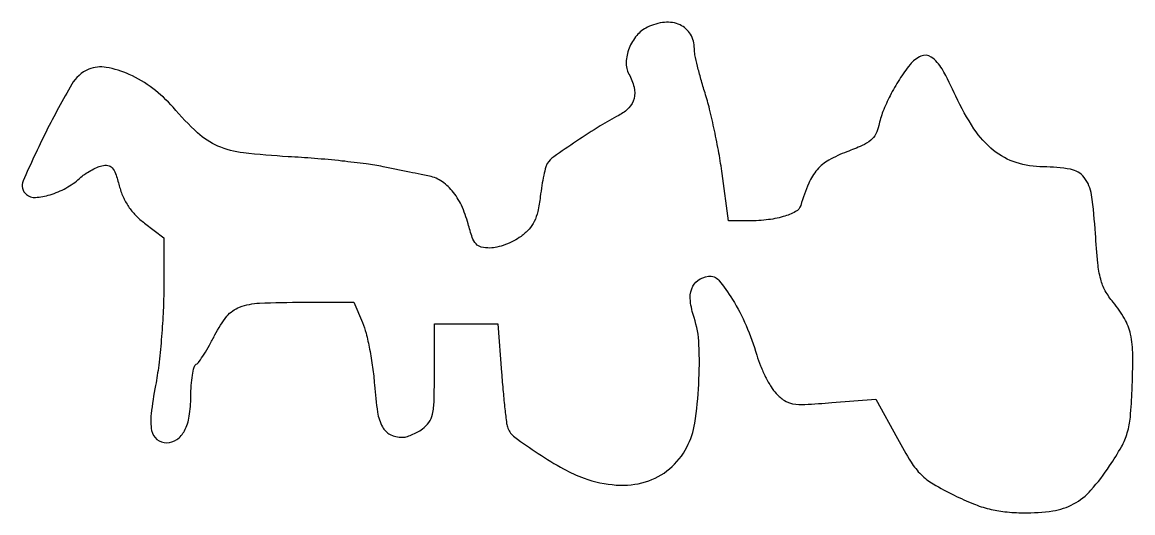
# Model space of a CAD drawing. Extents: x 1 to 206, y 0 to 91.
import ezdxf

# ---------------------------------------------------------------- set-up
doc = ezdxf.new("R2010")
doc.units = 0

msp = doc.modelspace()

# ---------------------------------------------------------------- linework, layer by layer
msp.add_lwpolyline([(116.321178, 89.811266, 0.106516), (114.359072, 88.280401, 0.08047), (112.960733, 85.923152, 0.083669), (112.415932, 83.340097, 0.13387), (112.91626, 81.156469, -0.061971), (113.859066, 78.708378, -0.12147), (113.863365, 76.632564, -0.132857), (112.916602, 74.915281, -0.081562), (111.051679, 73.526724, 0.019736), (107.598579, 71.564634, 0.008933), (103.228748, 68.738675, 0.005413), (99.033835, 65.85186, 0.089483), (97.846027, 64.648121, 0.088179), (97.556522, 64.007326, 0.009925), (97.193392, 62.44652, 0.011791), (96.839148, 60.555227, 0.00932), (96.542635, 58.494942, -0.021597), (96.078507, 55.749732, -0.060093), (95.444597, 53.90333, -0.07391), (94.477347, 52.484351, -0.04711), (92.987101, 51.148584, -0.039743), (91.666777, 50.325959, -0.029892), (90.102437, 49.631147, -0.030559), (88.542316, 49.153466, -0.059073), (87.247897, 49, -0.056861), (85.655387, 49.18169, -0.15421), (84.687932, 49.752713, -0.100926), (83.987758, 50.946594, -0.016976), (83.212645, 53.49476, 0.043961), (81.970279, 56.906634, 0.065239), (80.263016, 59.585709, 0.076427), (78.16756, 61.425717, 0.096947), (75.775436, 62.366586, -0.003422), (74.524446, 62.604956, -0.000776), (72.405909, 63.027097, -0.000804), (69.963978, 63.521707, -0.000781), (67.5, 64.028917, 0.018516), (64.420616, 64.549744, 0.006188), (59.884148, 65.088209, 0.006148), (54.842376, 65.560857, 0.00698), (49.999226, 65.886896, -0.016193), (41.711074, 66.598447, -0.071909), (37.000379, 67.859638, -0.085845), (33.256216, 70.293659, -0.028794), (28.720784, 75.013098, 0.054756), (25.007784, 78.49611, 0.055045), (20.633555, 81.083, 0.061296), (16.400831, 82.39999, 0.146431), (13.162994, 82.037197, 0.161145), (10.011902, 79.262751, 0.016953), (5.281709, 70.509377, 0.013171), (1.044143, 61.394698, 0.333311), (1.645337, 58.879381, 0.19335), (3.310019, 58.344784, 0.056494), (6.005075, 58.846675, 0.051905), (8.943848, 60.091601, 0.057372), (11.456981, 61.882101, -0.031304), (12.391334, 62.623973, -0.022983), (13.510733, 63.329723, -0.02338), (14.636468, 63.901297, -0.046829), (15.579556, 64.223774, -0.094751), (16.701278, 64.276474, -0.180976), (17.48212, 63.84983, -0.096435), (18.099367, 62.77273, -0.016692), (18.784854, 60.514593, 0.038709), (19.502869, 58.476514, 0.04455), (20.500419, 56.672623, 0.044201), (21.809233, 55.062474, 0.037097), (23.455298, 53.601894), (27, 50.898217), (26.999829, 41.199109, -0.012761), (26.890282, 36.910542, -0.008639), (26.556412, 32.03249, -0.008708), (26.069922, 27.327351, -0.017158), (25.490567, 23.613623, 0.016916), (24.666386, 18.347268, 0.07845), (24.774329, 15.279178, 0.174927), (25.750717, 13.643269, 0.173291), (27.551016, 13, 0.156484), (29.41321, 13.597438, 0.117611), (30.833876, 15.23119, 0.081433), (31.716904, 17.903933, 0.039166), (32, 21.512412, -0.017668), (32.07432, 23.614971, -0.024401), (32.299336, 25.489659, -0.022533), (32.621001, 26.974708, -0.192023), (33.019016, 27.511752, 0.101517), (33.543773, 28.006445, 0.011582), (34.453176, 29.366498, 0.01361), (35.464377, 31.057293, 0.010688), (36.470305, 32.9414, -0.050707), (38.684865, 36.393756, -0.136998), (41.022173, 38.08656, -0.078697), (44.669305, 38.816185, -0.009728), (52.801027, 38.986345), (62.102053, 39), (63.711106, 35.25, -0.040492), (64.372085, 33.284326, -0.01342), (65.026434, 30.310796, -0.013263), (65.577957, 26.96234, -0.014693), (65.9293, 23.701646, 0.017216), (66.498953, 18.65406, 0.084621), (67.385791, 15.938421, 0.158547), (68.822479, 14.540193, 0.112302), (71.027494, 14.015313, 0.072845), (71.767627, 14.11615, 0.027292), (72.759147, 14.46178, 0.026345), (73.814408, 14.962013, 0.028926), (74.777494, 15.556704, 0.088901), (75.989692, 16.776077, 0.099457), (76.644356, 18.295404, 0.046036), (76.935135, 20.77828, 0.006144), (77, 26.056704), (77, 35), (82.85652, 35), (88.713041, 35), (89.393564, 25.985253, 0.003899), (89.688849, 22.441968, 0.005324), (90.013741, 19.254907, 0.003562), (90.33326, 16.590752, 0.060052), (90.549176, 15.732445, 0.14316), (91.836974, 14.041224, 0.013432), (96.170684, 11.020373, 0.018346), (100.859264, 8.176672, 0.041541), (104.635803, 6.465314, 0.066308), (110.586488, 5.19686, 0.093049), (115.973912, 5.780807, 0.102441), (120.409944, 8.191007, 0.096973), (123.627307, 12.205777, 0.083259), (125.074006, 16.628926, 0.023812), (125.813899, 23.832186, 0.024374), (125.8579, 31.161425, 0.06912), (124.940961, 36.17889, -0.049325), (124.26583, 39.195118, -0.115119), (124.512803, 41.481615, -0.155686), (125.656238, 42.999171, -0.118161), (127.602128, 43.778538, -0.261274), (129.494759, 43.054454, -0.036054), (132.043738, 39.500543, -0.0357), (134.550349, 34.671079, -0.029686), (136.52433, 29.230027, 0.024378), (137.228623, 27.222562, 0.020165), (138.16634, 25.158834, 0.020631), (139.182474, 23.333974, 0.050217), (140.113075, 22.109003, 0.059163), (141.6359, 20.819603, 0.105993), (143.155477, 20.224618, 0.053785), (145.418785, 20.10107, 0.006549), (150.388406, 20.429688), (158.5, 21.072872), (162.5, 13.786436, 0.013207), (165.036249, 9.442431, 0.058054), (166.878496, 7.121158, 0.063996), (169.119729, 5.395497, 0.018225), (173, 3.316368, 0.017176), (176.547078, 1.72767, 0.034536), (179.459038, 0.770094, 0.036876), (182.348302, 0.259426, 0.022676), (185.79966, 0.066368, 0.038406), (191.201331, 0.424699, 0.089186), (195.039941, 1.700681, 0.086757), (198.257432, 4.259713, 0.034936), (201.694563, 8.725427, 0.017842), (203.878881, 12.284557, 0.056674), (204.968591, 14.850923, 0.049875), (205.525194, 17.766328, 0.011596), (205.853431, 22.748246, 0.011942), (205.974973, 29.241227, 0.051839), (205.557507, 33.064824, 0.075788), (204.451359, 35.971583, 0.046182), (202.350915, 38.994808, -0.0479), (200.905564, 41.090429, -0.064046), (200.049287, 43.233426, -0.039151), (199.522133, 46.233202, -0.007794), (199.086252, 51.663, 0.018516), (198.354889, 58.840724, 0.131936), (197.003568, 62.028661, 0.185034), (194.460599, 63.558474, 0.043942), (189.446375, 64, -0.07811), (184.464564, 64.783034, -0.09253), (180.279688, 67.049395, -0.076936), (176.649957, 71.053841, -0.037893), (173.304384, 77.076758, 0.019864), (170.740734, 82.111059, 0.114739), (168.742425, 84.303051, 0.262017), (166.854304, 84.474578, 0.120452), (164.840259, 82.906091, 0.024985), (162.869586, 80.142327, 0.024076), (161.158036, 77.162176, 0.025288), (159.840735, 74.23294, 0.041753), (159.069001, 71.633425, -0.07111), (158.506951, 70.079773, -0.098783), (157.571859, 68.937563, -0.065791), (155.97857, 67.946505, -0.017005), (153.176076, 66.791076, 0.038687), (149.839343, 65.243051, 0.087364), (147.69088, 63.484239, 0.078005), (146.130849, 60.967038, 0.02625), (144.65895, 56.89219, -0.199345), (143.704354, 55.730078, -0.052873), (141.432258, 54.812165, -0.042968), (138.291151, 54.200203, -0.026639), (134.53614, 54), (131.32228, 54), (130.132663, 62.75, 0.010602), (129.53333, 66.552485, 0.007754), (128.713361, 70.747241, 0.007841), (127.812206, 74.698549, 0.01714), (126.971523, 77.687416, -0.008447), (126.216747, 80.202295, -0.009533), (125.579135, 82.64218, -0.008873), (125.114332, 84.732497, -0.050306), (125, 85.865987, 0.133076), (124.283314, 88.51106, 0.154957), (122.356677, 90.249627, 0.132666), (119.51955, 90.71584, 0.087575)], format="xyb", close=True)

doc.saveas('drawing.dxf')
